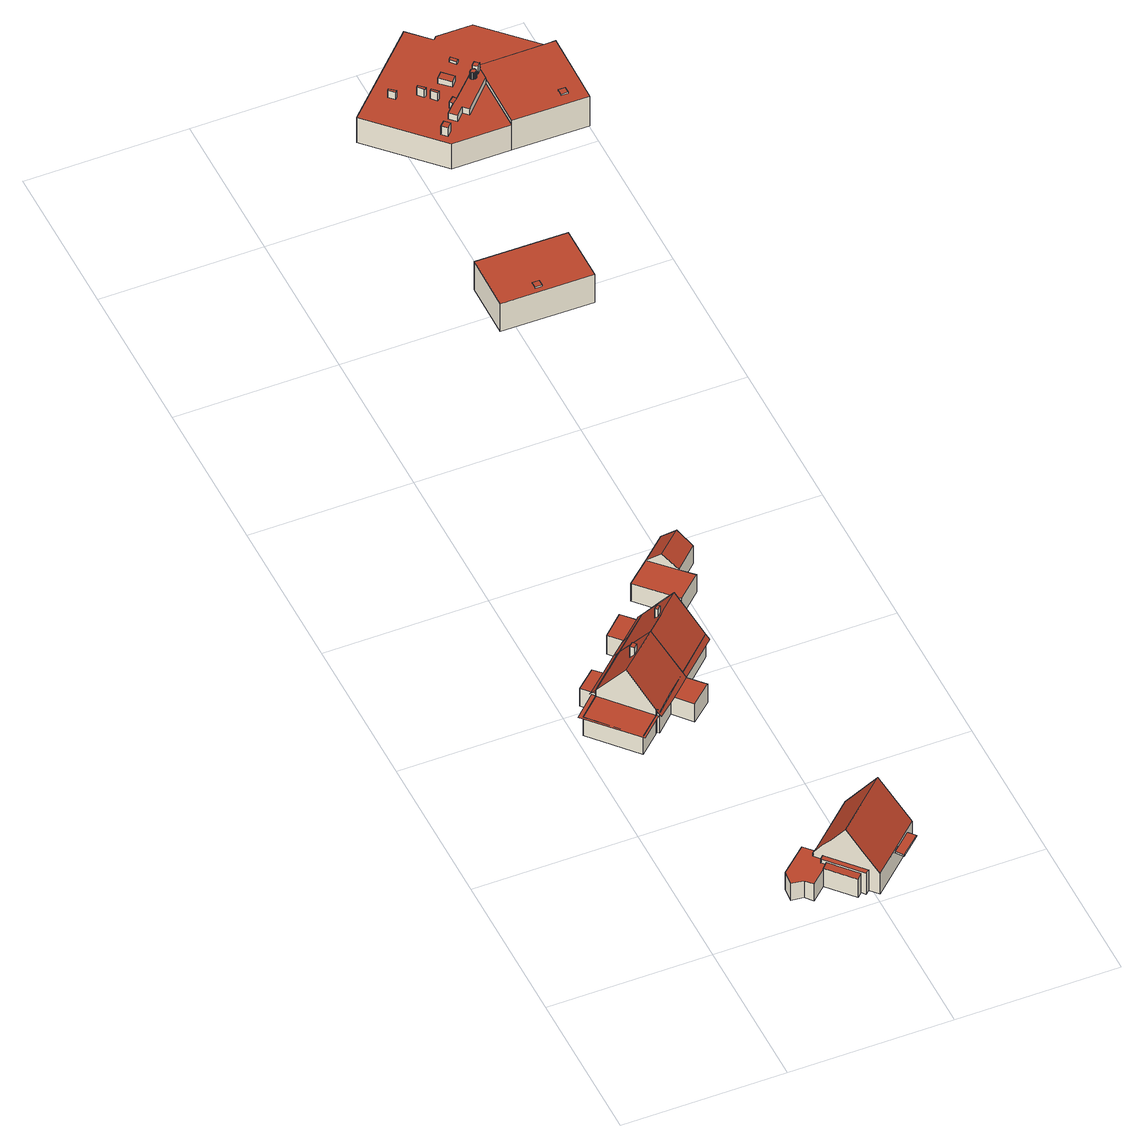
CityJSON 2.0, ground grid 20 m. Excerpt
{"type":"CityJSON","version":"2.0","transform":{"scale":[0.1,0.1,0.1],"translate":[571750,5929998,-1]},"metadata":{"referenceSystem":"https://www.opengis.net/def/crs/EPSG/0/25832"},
"CityObjects":{
"building1":{"type":"Building","attributes":{"Grundfläche 2D":"91.422038","Grundhöhe NN":"0.046"},"children":["building1-1"],"geometry":[{"type":"Solid","lod":"3","boundaries":[[[[0,1,2,3,4,5,6,7,8,9,10]],[[11,12,13,14,15,16,17,2,1,0,10]],[[18,19,20,21,22,23]],[[24,25,26,27,28,8]],[[29,30,31,32,33,34,35]],[[2,17,20,19,3]],[[3,19,36,37,38]],[[39,40,41,38,37,42]],[[26,25,24,9,43,44,40,39,45]],[[24,46,47,10,9]],[[11,10,47,48]],[[31,30,29,35,34,49,50,51,20,17,52,53,54,55,56,11,48,57,58]],[[59,20,51,60]],[[61,59,60,62]],[[19,61,62,36]],[[45,63,27,26]],[[28,27,63,64]],[[24,8,28,64,46]],[[58,65,32,31]],[[33,32,65,66]],[[66,49,34,33]],[[47,57,48]],[[36,62,60,51,50,49,66,65,58,57,47,46,64,63,45,39,42,37]],[[7,6,5,4,3,38,41,40,44,43,9,8]],[[13,12,11,56,55,54,53,52,17,16,15,14]],[[18,23,22,21,20,59,61,19]]]],"semantics":{"surfaces":[{"type":"RoofSurface"},{"type":"WallSurface"},{"type":"GroundSurface"}],"values":[[0,0,0,0,0,1,1,1,1,1,1,1,1,1,1,1,1,1,1,1,1,2,2,0,0,0]]}}]},
"building1-1":{"type":"BuildingInstallation","parents":["building1"],"geometry":[{"type":"MultiSurface","lod":"3","boundaries":[[[67,68,69,70]],[[71,72,68,67]],[[73,69,68,72,74]],[[73,75,70,69]],[[75,71,67,70]]],"semantics":{"surfaces":[{"type":"RoofSurface"},{"type":"WallSurface"}],"values":[0,1,1,1,1]}}]},
"building2":{"type":"Building","attributes":{"Grundfläche 2D":"92.588816","Grundhöhe NN":"0.056"},"children":["building2-1"],"geometry":[{"type":"Solid","lod":"3","boundaries":[[[[76,77,78,79,80,81]],[[82,83,79,78,84,85,86]],[[87,88,89,90]],[[91,92,93,94]],[[95,96,97,98,99,100,101,102,103,104,105]],[[76,81,106,107,77]],[[84,78,77,107,108]],[[98,86,85,84,108,109,99]],[[94,93,110,106,81,80,79,83,82,86,98,97]],[[88,95,105,89]],[[89,105,111,112,90]],[[87,90,112,113]],[[94,97,96,91]],[[88,87,113,114,92,91,96,95]],[[93,92,114,110]],[[100,99,109,115]],[[101,100,115,116]],[[102,101,116,117]],[[103,102,117,118]],[[104,103,118,119]],[[105,104,119,111]],[[117,116,115,109,108,107,106,110,114,113,112,111,119,118]]]],"semantics":{"surfaces":[{"type":"RoofSurface"},{"type":"WallSurface"},{"type":"GroundSurface"}],"values":[[0,0,0,0,0,1,1,1,1,1,1,1,1,1,1,1,1,1,1,1,1,2]]}}]},
"building2-1":{"type":"BuildingInstallation","parents":["building2"],"geometry":[{"type":"MultiSurface","lod":"3","boundaries":[[[120,121,122,123]],[[124,125,122,121]],[[125,126,123,122]],[[126,127,120,123]],[[127,124,121,120]],[[124,127,126,125]]],"semantics":{"surfaces":[{"type":"RoofSurface"},{"type":"WallSurface"},{"type":"OuterCeilingSurface"}],"values":[0,1,1,1,1,2]}}]},
"building3":{"type":"Building","attributes":{"Grundfläche 2D":"58.411284","Grundhöhe NN":"0.046"},"children":["building3-1"],"geometry":[{"type":"Solid","lod":"3","boundaries":[[[[128,129,130,131,132,12,11,10,133,134,135]],[[134,133,10,9,8,136,137,135]],[[131,138,139,140,141,142]],[[143,142,141,140,144,48,11,145,146,147,148,129,149,150]],[[10,11,48,151]],[[9,10,151,152]],[[153,137,154,155,9,152,156]],[[128,135,137,153,149,129]],[[143,157,138,131,142]],[[139,138,157,158]],[[158,144,140,139]],[[157,143,150,149,153,156,152,151,48,144,158]],[[132,131,130,129,148,147,146,145,11,12]],[[155,154,137,136,8,9]]]],"semantics":{"surfaces":[{"type":"RoofSurface"},{"type":"WallSurface"},{"type":"GroundSurface"}],"values":[[0,0,0,1,1,1,1,1,1,1,1,2,0,0]]}}]},
"building3-1":{"type":"BuildingInstallation","parents":["building3"],"geometry":[{"type":"MultiSurface","lod":"3","boundaries":[[[159,160,161,162,163,164]],[[165,166,167,162,161,160]],[[163,162,167,168]],[[169,159,164,163,168,170]],[[169,165,160,159]]],"semantics":{"surfaces":[{"type":"RoofSurface"},{"type":"WallSurface"}],"values":[0,1,1,1,1]}}]},
"building4":{"type":"Building","attributes":{"Grundfläche 2D":"40.796063","Grundhöhe NN":"-0.483"},"geometry":[{"type":"Solid","lod":"3","boundaries":[[[[171,172,173,174]],[[175,172,171,176]],[[177,178,175,179,180]],[[173,178,181,182,174]],[[176,171,174,182,183]],[[175,176,183,184]],[[172,175,178,173]],[[179,175,184,185]],[[180,179,185,186]],[[177,180,186,187]],[[177,187,181,178]],[[182,181,187,186,185,184,183]]]],"semantics":{"surfaces":[{"type":"RoofSurface"},{"type":"WallSurface"},{"type":"GroundSurface"}],"values":[[0,0,0,1,1,1,1,1,1,1,1,2]]}}]},
"building5":{"type":"Building","attributes":{"Grundfläche 2D":"80.050043","Grundhöhe NN":"5.508"},"children":["building5-1"],"geometry":[{"type":"Solid","lod":"3","boundaries":[[[[188,189,190,191]],[[188,191,192,193]],[[189,188,193,194]],[[190,189,194,195]],[[191,190,195,192]],[[194,193,192,195]]]],"semantics":{"surfaces":[{"type":"RoofSurface"},{"type":"WallSurface"},{"type":"GroundSurface"}],"values":[[0,1,1,1,1,2]]}}]},
"building5-1":{"type":"BuildingInstallation","parents":["building5"],"geometry":[{"type":"MultiSurface","lod":"3","boundaries":[[[196,197,198,199]],[[199,198,200,201]],[[196,199,201,202]],[[202,203,197,196]],[[203,200,198,197]]],"semantics":{"surfaces":[{"type":"RoofSurface"},{"type":"WallSurface"}],"values":[0,1,1,1,1]}}]},
"building6":{"type":"Building","attributes":{"Grundfläche 2D":"86.878338","Grundhöhe NN":"5.433"},"children":["building6-1","building6-2","building6-3","building6-4","building6-5","building6-6","building6-7","building6-8","building6-9","building6-10","building6-11","building6-12","building6-13"],"geometry":[{"type":"Solid","lod":"3","boundaries":[[[[204,205,206,207,208,209]],[[210,211,205,204,209,212,213]],[[214,207,206,205,211,210,215,216]],[[207,214,216,217,208]],[[209,208,217,212]],[[215,210,213,212,217,216]]]],"semantics":{"surfaces":[{"type":"RoofSurface"},{"type":"WallSurface"},{"type":"GroundSurface"}],"values":[[0,1,1,1,1,2]]}}]},
"building6-1":{"type":"BuildingInstallation","parents":["building6"],"geometry":[{"type":"MultiSurface","lod":"3","boundaries":[[[218,219,220,221]],[[221,220,222,223]],[[218,221,223,224]],[[219,218,224,225]],[[220,219,225,222]]],"semantics":{"surfaces":[{"type":"RoofSurface"},{"type":"WallSurface"}],"values":[0,1,1,1,1]}}]},
"building6-2":{"type":"BuildingInstallation","parents":["building6"],"geometry":[{"type":"MultiSurface","lod":"3","boundaries":[[[226,227,228,229,230]],[[231,232,228,227]],[[229,228,232,233]],[[233,234,235,226,230,229]],[[235,231,227,226]]],"semantics":{"surfaces":[{"type":"RoofSurface"},{"type":"WallSurface"}],"values":[0,1,1,1,1]}}]},
"building6-3":{"type":"BuildingInstallation","parents":["building6"],"geometry":[{"type":"MultiSurface","lod":"3","boundaries":[[[236,237,238,239]],[[240,241,238,237]],[[241,242,239,238]],[[242,243,236,239]]],"semantics":{"surfaces":[{"type":"RoofSurface"},{"type":"WallSurface"}],"values":[0,1,1,1]}}]},
"building6-4":{"type":"BuildingInstallation","parents":["building6"],"geometry":[{"type":"MultiSurface","lod":"3","boundaries":[[[244,245,246,247]],[[248,249,247,246]],[[249,250,244,247]],[[250,251,245,244]],[[251,248,246,245]]],"semantics":{"surfaces":[{"type":"RoofSurface"},{"type":"WallSurface"}],"values":[0,1,1,1,1]}}]},
"building6-5":{"type":"BuildingInstallation","parents":["building6"],"geometry":[{"type":"MultiSurface","lod":"3","boundaries":[[[252,253,254,255]],[[256,257,255,254]],[[257,258,252,255]],[[258,259,253,252]],[[259,256,254,253]]],"semantics":{"surfaces":[{"type":"RoofSurface"},{"type":"WallSurface"}],"values":[0,1,1,1,1]}}]},
"building6-6":{"type":"BuildingInstallation","parents":["building6"],"geometry":[{"type":"MultiSurface","lod":"3","boundaries":[[[260,261,262,263,264,265,266,267,268,269,270,271,272,273,274,275,276,277,278,279,280,281,282,283,284]],[[275,274,285,286]],[[286,287,276,275]],[[288,277,287]],[[277,276,287]],[[288,289,278,277]],[[290,291,263,262]],[[292,293,260,284]],[[293,294,261,260]],[[294,290,262,261]],[[291,295,264,263]],[[295,296,265,264]],[[266,265,296,297]],[[267,266,297,298]],[[298,299,268,267]],[[299,300,269,268]],[[300,301,270,269]],[[302,271,301]],[[271,270,301]],[[303,272,302]],[[272,271,302]],[[303,304,273,272]],[[304,285,274,273]],[[279,278,289,305]],[[305,306,280,279]],[[306,307,281,280]],[[307,308,282,281]],[[283,282,308,309]],[[309,292,284,283]]],"semantics":{"surfaces":[{"type":"RoofSurface"},{"type":"WallSurface"}],"values":[0,1,1,1,1,1,1,1,1,1,1,1,1,1,1,1,1,1,1,1,1,1,1,1,1,1,1,1,1]}}]},
"building6-7":{"type":"BuildingInstallation","parents":["building6"],"geometry":[{"type":"MultiSurface","lod":"3","boundaries":[[[310,311,312,313,314,315,316]],[[311,310,317,318,319,320]],[[320,321,322,323,324,314,313,312,311]],[[314,324,325,315]],[[318,326,327,317,310,316,315,325,328,329,319]]],"semantics":{"surfaces":[{"type":"RoofSurface"},{"type":"WallSurface"}],"values":[0,1,1,1,1]}}]},
"building6-8":{"type":"BuildingInstallation","parents":["building6"],"geometry":[{"type":"MultiSurface","lod":"3","boundaries":[[[330,331,332,333,237,236,334,335,336,337,338,339,325,324,323],[290,294,293,292,309,308,307,306,305,289,288,287,286,285,304,303,302,301,300,299,298,297,296,295,291]],[[330,323,322,340]],[[341,332,331,330,340,342]],[[341,343,240,237,333,332]],[[243,344,334,236]],[[344,345,335,334]],[[345,346,336,335]],[[337,336,346,347]],[[347,348,338,337]],[[339,338,348,349,350,351]],[[339,351,328,325]]],"semantics":{"surfaces":[{"type":"RoofSurface"},{"type":"WallSurface"}],"values":[0,1,1,1,1,1,1,1,1,1,1]}}]},
"building6-9":{"type":"BuildingInstallation","parents":["building6"],"geometry":[{"type":"MultiSurface","lod":"3","boundaries":[[[352,353,354,355]],[[356,357,355,354]],[[357,358,352,355]],[[358,359,353,352]],[[359,356,354,353]]],"semantics":{"surfaces":[{"type":"RoofSurface"},{"type":"WallSurface"}],"values":[0,1,1,1,1]}}]},
"building6-10":{"type":"BuildingInstallation","parents":["building6"],"geometry":[{"type":"MultiSurface","lod":"3","boundaries":[[[360,361,362,363]],[[364,365,361,360]],[[365,366,362,361]],[[366,367,363,362]],[[360,363,367,364]]],"semantics":{"surfaces":[{"type":"RoofSurface"},{"type":"WallSurface"}],"values":[0,1,1,1,1]}}]},
"building6-11":{"type":"BuildingInstallation","parents":["building6"],"geometry":[{"type":"MultiSurface","lod":"3","boundaries":[[[368,369,370,371]],[[372,373,371,370]],[[373,374,368,371]],[[374,375,369,368]],[[375,372,370,369]]],"semantics":{"surfaces":[{"type":"RoofSurface"},{"type":"WallSurface"}],"values":[0,1,1,1,1]}}]},
"building6-12":{"type":"BuildingInstallation","parents":["building6"],"geometry":[{"type":"MultiSurface","lod":"3","boundaries":[[[345,344,243,242,241,240,343,341,342,340,322,321,320,319,329,328,351,376,211,377,378,379,380,381,382,383,384,214,348,347,346],[248,251,250,249],[357,356,359,358],[257,256,259,258],[367,366,365,364],[232,231,235,234,233],[375,374,373,372]],[[383,382,385,386]],[[384,383,386,387]],[[214,384,387,216]],[[350,349,348,214,216,215,210,211,376,351]],[[211,210,213,377]],[[378,377,213,388]],[[379,378,388,389]],[[380,379,389,390]],[[381,380,390,391]],[[382,381,391,385]],[[387,386,385,391,390,389,388,213,210,215,216]]],"semantics":{"surfaces":[{"type":"RoofSurface"},{"type":"WallSurface"},{"type":"OuterCeilingSurface"}],"values":[0,1,1,1,1,1,1,1,1,1,1,2]}}]},
"building6-13":{"type":"BuildingInstallation","parents":["building6"],"geometry":[{"type":"MultiSurface","lod":"3","boundaries":[[[327,392,393,394,317]],[[393,392,395,396]],[[394,393,396,397]],[[317,394,397,318]],[[392,327,326,395]],[[397,396,395,326,318]]],"semantics":{"surfaces":[{"type":"RoofSurface"},{"type":"WallSurface"},{"type":"OuterCeilingSurface"}],"values":[0,1,1,1,1,2]}}]}
},
"vertices":[
[84,383,94],[79,378,94],[57,359,94],[81,332,47],[83,330,43],[86,328,39],[87,329,39],[111,350,39],[135,372,39],[132,375,45],[106,403,94],[81,431,47],[76,435,39],[56,416,39],[31,394,39],[28,392,39],[30,390,42],[33,386,48],[83,330,39],[81,332,39],[33,386,39],[30,390,39],[2,364,39],[56,305,39],[132,375,39],[130,373,39],[108,353,39],[127,331,39],[152,353,39],[59,411,38],[60,411,38],[60,412,38],[46,426,38],[22,405,38],[36,389,38],[39,392,38],[81,332,11],[82,333,11],[82,333,47],[85,331,11],[85,331,43],[83,333,46],[83,333,11],[130,373,44],[108,353,44],[108,353,11],[132,375,11],[106,403,11],[81,431,10],[36,389,11],[35,388,11],[33,386,11],[35,388,48],[39,392,48],[59,411,47],[60,411,47],[76,426,47],[76,426,11],[60,412,11],[7,362,39],[7,362,11],[55,308,39],[55,308,11],[127,331,11],[152,353,11],[46,426,11],[22,405,11],
[82,386,100],[78,390,100],[73,385,100],[77,381,100],[82,386,90],[78,390,83],[73,385,83],[74,386,83],[77,381,90],
[233,32,43],[268,64,43],[240,94,95],[175,35,95],[189,20,69],[203,5,43],[157,56,59],[162,50,68],[214,123,42],[156,70,42],[149,65,42],[185,16,40],[157,47,40],[151,41,39],[179,10,39],[153,52,43],[189,11,43],[194,15,43],[157,56,43],[157,47,37],[153,52,37],[157,56,37],[149,65,37],[156,70,37],[144,83,37],[111,54,37],[110,36,37],[125,34,37],[133,25,37],[151,41,37],[203,5,11],[268,64,11],[214,123,11],[156,70,11],[194,15,11],[151,41,11],[179,10,11],[185,16,11],[189,11,11],[144,83,11],[111,54,11],[110,36,11],[125,34,11],[133,25,11],
[265,45,40],[257,54,40],[233,32,40],[240,23,40],[257,54,38],[233,32,38],[240,23,38],[265,45,38],
[146,456,79],[128,475,45],[125,479,39],[122,476,39],[95,452,39],[127,422,94],[132,427,94],[154,447,94],[182,415,39],[179,419,45],[108,491,39],[82,467,39],[99,448,39],[123,470,39],[125,472,39],[125,472,10],[99,448,10],[96,445,46],[100,449,46],[123,470,46],[126,473,46],[128,475,10],[126,473,10],[106,403,10],[132,375,10],[179,419,10],[178,418,45],[135,378,45],[178,418,10],[108,491,10],[82,467,10],
[122,428,100],[125,425,100],[127,427,100],[129,429,100],[127,432,100],[126,431,100],[125,425,89],[127,427,90],[129,429,90],[127,432,85],[122,428,85],[126,431,85],
[215,576,48],[185,549,48],[199,534,32],[228,561,32],[172,563,31],[202,590,31],[213,519,32],[199,534,31],[142,536,32],[183,491,33],[199,534,5],[228,561,5],[202,590,5],[172,563,5],[142,536,5],[183,491,5],[213,519,5],
[158,991,108],[157,920,108],[270,919,108],[270,990,108],[270,990,65],[158,991,65],[157,920,65],[270,919,65],
[210,926,110],[210,934,110],[202,934,110],[202,926,110],[202,934,108],[202,926,108],[210,926,108],[210,934,108],
[368,1265,110],[285,1265,110],[285,1264,110],[284,1172,110],[377,1171,110],[378,1265,110],[285,1265,64],[285,1265,103],[378,1265,64],[368,1265,64],[284,1172,103],[285,1264,64],[284,1172,64],[377,1171,64],
[357,1193,112],[349,1193,112],[349,1185,112],[357,1185,112],[349,1185,110],[357,1185,110],[357,1193,110],[349,1193,110],
[217,1252,115],[210,1259,115],[208,1257,115],[214,1250,115],[215,1250,115],[210,1259,103],[208,1257,103],[214,1250,103],[215,1250,103],[217,1252,103],
[235,1220,112],[242,1226,112],[239,1230,112],[232,1224,112],[242,1226,103],[239,1230,103],[232,1224,103],[235,1220,103],
[249,1252,111],[255,1259,111],[243,1271,111],[236,1264,111],[243,1271,103],[236,1264,103],[249,1252,103],[255,1259,103],
[267,1282,107],[270,1285,107],[264,1292,107],[261,1289,107],[264,1292,103],[261,1289,103],[267,1282,103],[270,1285,103],
[274,1245,122],[274,1246,122],[275,1246,122],[275,1247,122],[275,1248,122],[275,1249,122],[275,1250,122],[274,1250,122],[274,1251,122],[273,1251,122],[272,1251,122],[271,1251,122],[270,1251,122],[269,1250,122],[269,1249,122],[268,1249,122],[268,1248,122],[268,1247,122],[269,1247,122],[269,1246,122],[270,1246,122],[270,1245,122],[271,1245,122],[272,1245,122],[273,1245,122],[269,1249,112],[268,1249,112],[268,1248,112],[268,1247,112],[269,1247,112],[275,1246,112],[275,1247,112],[273,1245,112],[274,1245,112],[274,1246,112],[275,1248,112],[275,1249,112],[275,1250,112],[274,1250,112],[274,1251,112],[273,1251,112],[272,1251,112],[271,1251,112],[270,1251,112],[269,1250,112],[269,1246,112],[270,1246,112],[270,1245,112],[271,1245,112],[272,1245,112],
[278,1260,123],[274,1256,123],[274,1255,123],[278,1252,123],[279,1251,123],[283,1256,123],[282,1256,123],[278,1260,113],[278,1260,111],[278,1260,103],[274,1256,103],[274,1255,103],[278,1252,103],[278,1252,112],[279,1251,112],[283,1256,112],[282,1256,111],[282,1256,113],[283,1256,103],[282,1256,103],
[277,1251,112],[274,1254,112],[272,1256,112],[270,1254,112],[224,1209,112],[232,1201,112],[242,1211,112],[248,1205,112],[284,1242,112],[284,1255,112],[277,1251,103],[272,1256,103],[274,1254,103],[270,1254,103],[224,1209,103],[232,1201,103],[242,1211,103],[248,1205,103],[284,1242,103],[284,1242,101],[284,1255,101],[284,1255,103],
[213,1184,116],[219,1190,116],[213,1196,116],[207,1190,116],[213,1196,103],[207,1190,103],[213,1184,103],[219,1190,103],
[221,1248,115],[219,1246,115],[225,1239,115],[228,1241,115],[221,1248,103],[219,1246,103],[225,1239,103],[228,1241,103],
[184,1260,114],[186,1262,114],[179,1268,114],[177,1266,114],[179,1268,103],[177,1266,103],[184,1260,103],[186,1262,103],
[285,1264,103],[368,1265,103],[368,1270,103],[308,1331,103],[264,1331,103],[260,1327,103],[235,1352,103],[134,1252,103],[212,1172,103],[235,1352,64],[134,1252,64],[212,1172,64],[368,1270,64],[308,1331,64],[264,1331,64],[260,1327,64],
[285,1259,113],[285,1264,113],[283,1265,113],[285,1259,111],[285,1264,111],[283,1265,111]
]}
